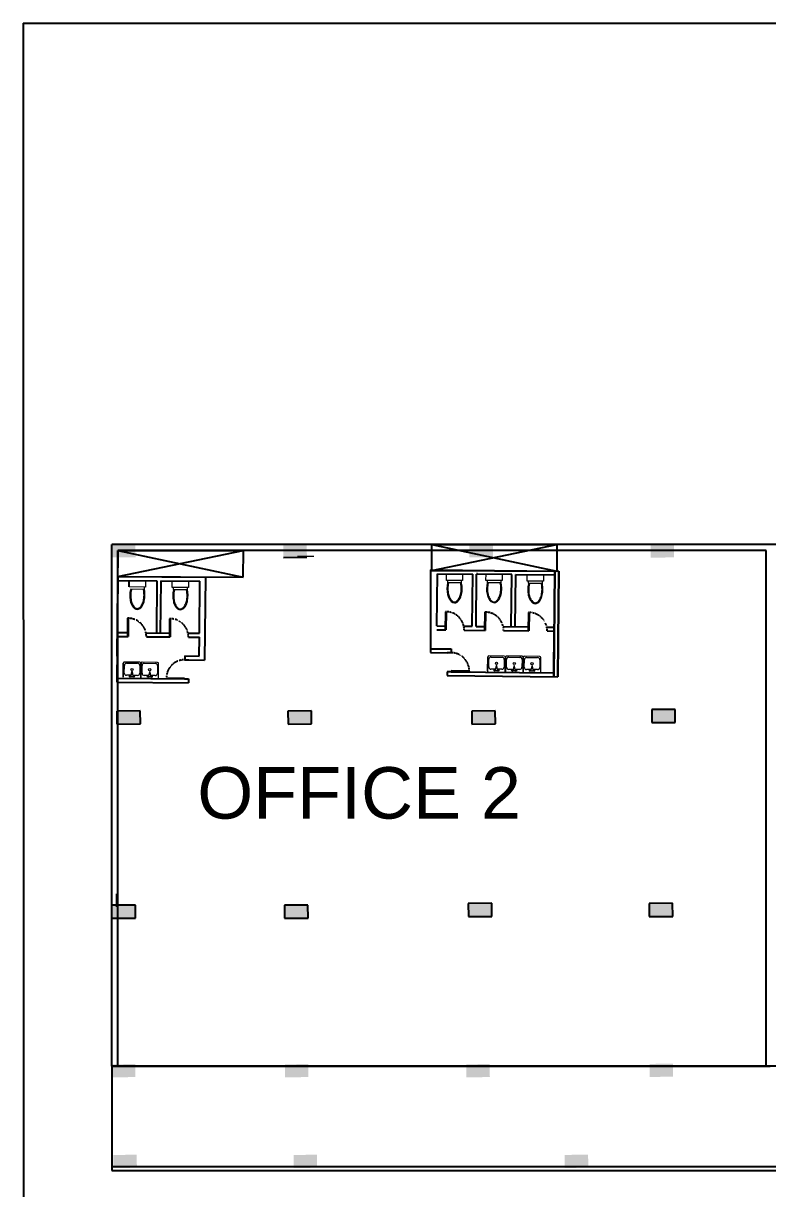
# Model space of a CAD drawing. Header units: millimetres. Extents: x 587797 to 2274247, y 1711 to 439204.
# Drawn here: x 1347478 to 1376007, y 287027 to 331711 of the extents above; entities that cross this region are included whole.
import ezdxf

# ---------------------------------------------------------------- set-up
doc = ezdxf.new("R2010")
doc.units = ezdxf.units.MM
doc.linetypes.add('ACAD_ISO03W100', pattern=[30, 12, -18])
doc.layers.add('finiture', color=7, linetype='Continuous', lineweight=20)
doc.styles.add('DIM_FONT', font='SIMPLEX', dxfattribs={"width": 0.8})
doc.styles.get("Standard").update_dxf_attribs({"font": 'arial.ttf'})

msp = doc.modelspace()

# ---------------------------------------------------------------- hatches: boundary and pattern name
h = msp.add_hatch(color=256)
h.dxf.hatch_style = 1
h.paths.add_polyline_path([(1351778.031, 311240.258), (1351773.743, 311740.24), (1350873.777, 311732.522), (1350878.064, 311232.54)])
h = msp.add_hatch(color=256)
h.dxf.hatch_style = 1
h.paths.add_polyline_path([(1358345.356, 311238.38), (1358341.069, 311738.362), (1357441.102, 311730.644), (1357445.39, 311230.662)])
h = msp.add_hatch(color=256)
h.dxf.hatch_style = 1
h.paths.add_polyline_path([(1365478.328, 311240.294), (1365474.04, 311740.276), (1364574.073, 311732.558), (1364578.361, 311232.576)])
h = msp.add_hatch(color=256)
h.dxf.hatch_style = 1
h.paths.add_polyline_path([(1372422.102, 311231.554), (1372417.815, 311731.536), (1371517.848, 311723.818), (1371522.136, 311223.836)])
h = msp.add_hatch(color=256)
h.dxf.hatch_style = 1
h.paths.add_polyline_path([(1351963.8, 304847.829), (1351959.512, 305347.811), (1351059.545, 305340.093), (1351063.833, 304840.111)])
h = msp.add_hatch(color=256)
h.dxf.hatch_style = 1
h.paths.add_polyline_path([(1358523.51, 304847.829), (1358519.222, 305347.811), (1357619.255, 305340.093), (1357623.543, 304840.111)])
h = msp.add_hatch(color=256)
h.dxf.hatch_style = 1
h.paths.add_polyline_path([(1365571.344, 304847.829), (1365567.056, 305347.811), (1364667.09, 305340.093), (1364671.377, 304840.111)])
h = msp.add_hatch(color=256)
h.dxf.hatch_style = 1
h.paths.add_polyline_path([(1372466.91, 304906.964), (1372462.622, 305406.945), (1371562.655, 305399.227), (1371566.943, 304899.246)])
h = msp.add_hatch(color=256)
h.dxf.hatch_style = 1
h.paths.add_polyline_path([(1351781.293, 297403.913), (1351777.005, 297903.895), (1350877.038, 297896.177), (1350881.326, 297396.195)])
h = msp.add_hatch(color=256)
h.dxf.hatch_style = 1
h.paths.add_polyline_path([(1358391.114, 297403.913), (1358386.826, 297903.895), (1357486.86, 297896.177), (1357491.147, 297396.195)])
h = msp.add_hatch(color=256)
h.dxf.hatch_style = 1
h.paths.add_polyline_path([(1365434.661, 297469.464), (1365430.373, 297969.445), (1364530.406, 297961.727), (1364534.694, 297461.746)])
h = msp.add_hatch(color=256)
h.dxf.hatch_style = 1
h.paths.add_polyline_path([(1372368.842, 297469.464), (1372364.554, 297969.445), (1371464.587, 297961.727), (1371468.875, 297461.746)])
h = msp.add_hatch(color=256)
h.dxf.hatch_style = 1
h.paths.add_polyline_path([(1351773.596, 291305.654), (1351769.308, 291805.636), (1350869.342, 291797.918), (1350873.629, 291297.936)])
h = msp.add_hatch(color=256)
h.dxf.hatch_style = 1
h.paths.add_polyline_path([(1358406.127, 291305.654), (1358401.839, 291805.636), (1357501.872, 291797.918), (1357506.16, 291297.936)])
h = msp.add_hatch(color=256)
h.dxf.hatch_style = 1
h.paths.add_polyline_path([(1365358.082, 291305.654), (1365353.794, 291805.636), (1364453.827, 291797.918), (1364458.115, 291297.936)])
h = msp.add_hatch(color=256)
h.dxf.hatch_style = 1
h.paths.add_polyline_path([(1372382.747, 291320.181), (1372378.46, 291820.163), (1371478.493, 291812.445), (1371482.78, 291312.463)])
h = msp.add_hatch(color=256)
h.dxf.hatch_style = 1
h.paths.add_polyline_path([(1351829.775, 287829.047), (1351825.487, 288329.029), (1350925.52, 288321.311), (1350929.808, 287821.329)])
h = msp.add_hatch(color=256)
h.dxf.hatch_style = 1
h.paths.add_polyline_path([(1358739.468, 287829.047), (1358735.181, 288329.029), (1357835.214, 288321.311), (1357839.501, 287821.329)])
h = msp.add_hatch(color=256)
h.dxf.hatch_style = 1
h.paths.add_polyline_path([(1369129.579, 287830.745), (1369125.291, 288330.726), (1368225.324, 288323.008), (1368229.612, 287823.027)])

# ---------------------------------------------------------------- linework, layer by layer
for p, q in [((1347477.966, 331711.038), (1347504.149, 191721.96)), ((1347477.966, 331711.038), (1546690.991, 331711.038)), ((1404874.256, 311729.619), (1350874.256, 311729.619)), ((1350874.256, 291729.619), (1350874.256, 311729.619)), ((1351104.256, 311499.619), (1351065.023, 307450.88)), ((1351099.929, 310499.628), (1351104.256, 311499.619)), ((1351099.929, 310499.628), (1355899.886, 311499.619)), ((1375954.256, 311499.619), (1351104.256, 311499.619)), ((1351104.256, 291729.619), (1351104.256, 311499.619)), ((1351104.256, 311499.619), (1355899.886, 311499.619)), ((1351104.256, 311499.619), (1355899.886, 310479.505)), ((1355899.886, 311499.619), (1355895.61, 310479.522)), ((1363130.69, 310729.628), (1363135.018, 311729.619)), ((1363130.69, 310729.628), (1367930.648, 311729.619)), ((1363135.018, 311729.619), (1367930.648, 311729.619)), ((1363135.018, 311729.619), (1367930.648, 310709.505)), ((1367930.648, 311729.619), (1367926.371, 310709.522)), ((1375954.256, 291729.619), (1375954.256, 311499.619)), ((1357445.39, 311230.662), (1358345.356, 311238.38)), ((1363081.993, 310755.618), (1368002.07, 310708.825)), ((1363081.993, 310755.618), (1363081.993, 307582.311)), ((1363130.69, 310729.628), (1367930.648, 310709.505)), ((1363331.441, 308602.53), (1363350.821, 310602.436)), ((1363350.821, 310602.436), (1364700.757, 310589.355)), ((1364681.378, 308589.449), (1364700.757, 310589.355)), ((1364831.371, 308587.995), (1364850.75, 310587.901)), ((1364890.473, 310599.012), (1364850.862, 310599.396)), ((1364850.862, 310599.396), (1366200.798, 310586.315)), ((1366181.307, 308574.914), (1366200.687, 310574.82)), ((1366331.3, 308573.461), (1366350.68, 310573.367)), ((1366350.68, 310573.367), (1367850.609, 310558.832)), ((1367812.83, 306660.087), (1367852.077, 310710.252)), ((1367852.077, 310710.252), (1367812.83, 306660.087)), ((1367831.23, 308558.926), (1367850.609, 310558.832)), ((1367962.823, 306658.633), (1368002.07, 310708.825)), ((1368002.07, 310708.825), (1367962.823, 306658.633)), ((1351098.511, 310502.303), (1351059.278, 306453.538)), ((1351097.057, 310352.283), (1352596.987, 310337.749)), ((1351098.511, 310502.276), (1354456.638, 310470.365)), ((1351099.929, 310499.628), (1355899.886, 310479.505)), ((1351534.282, 310100.004), (1351536.685, 310348.023)), ((1352596.987, 310337.749), (1352577.608, 308337.843)), ((1352746.98, 310336.295), (1352727.601, 308336.389)), ((1352746.98, 310336.295), (1354246.909, 310321.761)), ((1354227.53, 308321.855), (1354246.909, 310321.761)), ((1354456.638, 310470.365), (1354425.891, 307297.297)), ((1351472.508, 308898.577), (1351465.726, 308198.61)), ((1351501.507, 308898.296), (1351472.508, 308898.577)), ((1351501.507, 308898.296), (1351494.724, 308198.329)), ((1353081.044, 308882.99), (1353074.261, 308183.023)), ((1353110.042, 308882.709), (1353081.044, 308882.99)), ((1353110.042, 308882.709), (1353103.259, 308182.742)), ((1363652.689, 309149.443), (1363645.906, 308449.475)), ((1363681.687, 309149.162), (1363652.689, 309149.443)), ((1363681.687, 309149.162), (1363674.904, 308449.194)), ((1365162.395, 309134.813), (1365155.612, 308434.846)), ((1365191.394, 309134.532), (1365162.395, 309134.813)), ((1365191.394, 309134.532), (1365184.611, 308434.565)), ((1366834.961, 309118.606), (1366828.179, 308418.639)), ((1366863.96, 309118.325), (1366834.961, 309118.606)), ((1366863.96, 309118.325), (1366857.177, 308418.358)), ((1351077.678, 308352.377), (1351496.178, 308348.322)), ((1352179.885, 308341.697), (1353075.714, 308333.016)), ((1353788.421, 308326.11), (1354227.53, 308321.855)), ((1363329.988, 308452.537), (1363674.904, 308449.194)), ((1363331.441, 308602.53), (1363647.359, 308599.468)), ((1364360.065, 308592.562), (1364681.378, 308589.449)), ((1364374.872, 308442.412), (1365184.611, 308434.565)), ((1364831.371, 308587.995), (1365157.066, 308584.839)), ((1365869.772, 308577.933), (1366858.631, 308568.351)), ((1365884.578, 308427.782), (1366857.177, 308418.358)), ((1367542.338, 308561.726), (1367831.23, 308558.926)), ((1367557.144, 308411.575), (1367829.777, 308408.933)), ((1367814.283, 306810.08), (1367829.777, 308408.933)), ((1351076.225, 308202.384), (1351494.724, 308198.329)), ((1352194.691, 308191.546), (1353103.259, 308182.742)), ((1353803.227, 308175.959), (1354226.077, 308171.862)), ((1354219.075, 307449.308), (1354226.077, 308171.862)), ((1353668.447, 307454.644), (1353667.019, 307307.309)), ((1353668.447, 307454.644), (1354219.075, 307449.308)), ((1363081.993, 307729.983), (1363879.734, 307724.588)), ((1363081.993, 307585.326), (1363728.287, 307576.049)), ((1363728.313, 307578.707), (1363728.287, 307576.049)), ((1363878.306, 307577.254), (1363728.313, 307578.707)), ((1363879.734, 307724.588), (1363878.306, 307577.254)), ((1353667.019, 307307.309), (1353817.012, 307305.856)), ((1353816.986, 307303.197), (1354425.891, 307297.297)), ((1351060.731, 306603.53), (1353659.955, 306578.344)), ((1352960.269, 306614.125), (1352959.988, 306585.126)), ((1352959.988, 306585.126), (1353659.955, 306578.344)), ((1352960.269, 306614.125), (1353660.236, 306607.342)), ((1353660.236, 306607.342), (1353659.955, 306578.344)), ((1353659.955, 306578.344), (1353809.948, 306576.89)), ((1353809.948, 306576.89), (1353808.495, 306426.897)), ((1363721.249, 306849.742), (1363719.796, 306699.749)), ((1363719.796, 306699.749), (1367962.823, 306658.633)), ((1363871.242, 306848.288), (1363721.249, 306849.742)), ((1363871.523, 306877.287), (1363871.242, 306848.288)), ((1363871.242, 306848.288), (1367814.283, 306810.08)), ((1364571.21, 306841.505), (1363871.242, 306848.288)), ((1364571.491, 306870.504), (1363871.523, 306877.287)), ((1364571.491, 306870.504), (1364571.21, 306841.505)), ((1351059.278, 306453.538), (1353808.495, 306426.897)), ((1351959.512, 305347.811), (1351059.545, 305340.093)), ((1351059.545, 305340.093), (1351063.833, 304840.111)), ((1351963.8, 304847.829), (1351959.512, 305347.811)), ((1358519.222, 305347.811), (1357619.255, 305340.093)), ((1357619.255, 305340.093), (1357623.543, 304840.111)), ((1358523.51, 304847.829), (1358519.222, 305347.811)), ((1365567.056, 305347.811), (1364667.09, 305340.093)), ((1364667.09, 305340.093), (1364671.377, 304840.111)), ((1365571.344, 304847.829), (1365567.056, 305347.811)), ((1372462.622, 305406.945), (1371562.655, 305399.227)), ((1371562.655, 305399.227), (1371566.943, 304899.246)), ((1372466.91, 304906.964), (1372462.622, 305406.945)), ((1351063.833, 304840.111), (1351963.8, 304847.829)), ((1357623.543, 304840.111), (1358523.51, 304847.829)), ((1364671.377, 304840.111), (1365571.344, 304847.829)), ((1371566.943, 304899.246), (1372466.91, 304906.964)), ((1351050.904, 298336.737), (1351055.192, 297836.756)), ((1351777.005, 297903.895), (1350877.038, 297896.177)), ((1351781.293, 297403.913), (1351777.005, 297903.895)), ((1358386.826, 297903.895), (1357486.86, 297896.177)), ((1357486.86, 297896.177), (1357491.147, 297396.195)), ((1358391.114, 297403.913), (1358386.826, 297903.895)), ((1365430.373, 297969.445), (1364530.406, 297961.727)), ((1364530.406, 297961.727), (1364534.694, 297461.746)), ((1365434.661, 297469.464), (1365430.373, 297969.445)), ((1372364.554, 297969.445), (1371464.587, 297961.727)), ((1371464.587, 297961.727), (1371468.875, 297461.746)), ((1372368.842, 297469.464), (1372364.554, 297969.445)), ((1350881.326, 297396.195), (1351781.293, 297403.913)), ((1357491.147, 297396.195), (1358391.114, 297403.913)), ((1364534.694, 297461.746), (1365434.661, 297469.464)), ((1371468.875, 297461.746), (1372368.842, 297469.464)), ((1350874.256, 291729.619), (1355424.256, 291729.619)), ((1384874.256, 291729.619), (1350874.256, 291729.619)), ((1350874.256, 291729.619), (1353374.256, 291729.619)), ((1350874.256, 291729.619), (1350874.256, 287729.619)), ((1351104.256, 291729.619), (1376104.256, 291729.619)), ((1350874.256, 287879.619), (1419874.256, 287879.619)), ((1350874.256, 287729.619), (1419874.256, 287729.619))]:
    msp.add_line(p, q)
at = {"linetype": 'ACAD_ISO03W100'}
for centre, start, end in [((1351494.724, 308198.329), 359.4448144, 89.4448144), ((1353103.259, 308182.742), 359.4448144, 89.4448144), ((1363674.904, 308449.194), 359.4448144, 89.4448144), ((1365184.611, 308434.565), 359.4448144, 89.4448144), ((1366857.177, 308418.358), 359.4448144, 89.4448144), ((1363871.523, 306877.287), 359.4448144, 89.4448144), ((1353660.236, 306607.342), 89.4448144, 179.4448144)]:
    msp.add_arc(centre, 700, start, end, dxfattribs=at)
at = {"layer": 'finiture'}
for p, q in [((1357992.128, 311282.867), (1358612.802, 311276.853)), ((1363692.015, 310350.758), (1363694.418, 310598.777)), ((1363694.418, 310598.777), (1364315.092, 310592.763)), ((1364315.092, 310592.763), (1364312.689, 310344.743)), ((1365209.167, 310352.655), (1365211.57, 310600.674)), ((1365211.57, 310600.674), (1365832.244, 310594.66)), ((1365832.244, 310594.66), (1365829.841, 310346.64)), ((1366787.904, 310321.087), (1366790.308, 310569.107)), ((1367410.981, 310563.092), (1367408.578, 310315.073)), ((1352157.359, 310342.009), (1352154.956, 310093.989)), ((1353184.204, 310084.016), (1353186.608, 310332.035)), ((1353186.608, 310332.035), (1353807.282, 310326.021)), ((1353807.282, 310326.021), (1353804.878, 310078.001)), ((1364312.689, 310344.743), (1363692.015, 310350.758)), ((1363745.174, 310274.083), (1363745.917, 310350.743)), ((1363745.825, 310274.266), (1364271.898, 310269.169)), ((1364275.285, 310271.895), (1364276, 310345.607)), ((1365829.841, 310346.64), (1365209.167, 310352.655)), ((1365262.327, 310275.98), (1365263.069, 310352.64)), ((1365262.977, 310276.163), (1365789.05, 310271.066)), ((1365792.437, 310273.792), (1365793.152, 310347.504)), ((1367408.578, 310315.073), (1366787.904, 310321.087)), ((1366841.064, 310244.412), (1366841.807, 310321.073)), ((1366841.714, 310244.596), (1367367.788, 310239.498)), ((1367371.175, 310242.224), (1367371.889, 310315.936)), ((1352154.956, 310093.989), (1351534.282, 310100.004)), ((1351588.092, 310023.512), (1352114.165, 310018.415)), ((1352117.552, 310021.141), (1352118.267, 310094.853)), ((1353804.878, 310078.001), (1353184.204, 310084.016)), ((1353237.364, 310007.341), (1353238.107, 310084.001)), ((1353238.015, 310007.524), (1353764.088, 310002.427)), ((1353767.475, 310005.153), (1353768.189, 310078.865)), ((1365910.448, 307448.635), (1365318.584, 307454.37)), ((1366593.198, 307442.019), (1366001.333, 307447.754)), ((1367275.644, 307435.406), (1366683.779, 307441.141)), ((1351302.621, 306643.467), (1351307.81, 307178.963)), ((1351308.362, 307178.958), (1351303.173, 306643.461)), ((1351346.951, 306798.064), (1351349.819, 307093.996)), ((1351942.912, 307215.089), (1351351.048, 307220.824)), ((1351435.19, 307177.729), (1351857.95, 307173.632)), ((1351941.683, 307088.261), (1351938.815, 306792.328)), ((1351979.589, 306636.907), (1351984.778, 307172.403)), ((1351982.575, 306636.878), (1351987.764, 307172.374)), ((1351988.316, 307172.369), (1351983.127, 306636.872)), ((1352026.905, 306791.475), (1352029.773, 307087.407)), ((1352622.866, 307208.5), (1352031.002, 307214.235)), ((1352115.144, 307171.14), (1352537.904, 307167.043)), ((1352621.637, 307081.672), (1352618.769, 306785.74)), ((1352659.543, 306630.318), (1352664.732, 307165.814)), ((1365270.157, 306877.013), (1365275.346, 307412.509)), ((1365275.898, 307412.504), (1365270.709, 306877.007)), ((1365314.487, 307031.61), (1365317.355, 307327.542)), ((1365402.726, 307411.275), (1365825.487, 307407.178)), ((1365596.874, 307085.247), (1365567.051, 306916.416)), ((1365625.058, 307084.973), (1365596.874, 307085.247)), ((1365651.603, 306915.596), (1365625.058, 307084.973)), ((1365909.219, 307321.807), (1365906.352, 307025.874)), ((1365947.126, 306870.453), (1365952.315, 307405.949)), ((1365952.907, 306870.397), (1365958.096, 307405.893)), ((1365958.648, 307405.888), (1365953.459, 306870.391)), ((1365997.237, 307024.994), (1366000.104, 307320.926)), ((1366085.476, 307404.659), (1366508.236, 307400.562)), ((1366279.623, 307078.631), (1366249.8, 306909.8)), ((1366307.807, 307078.358), (1366279.623, 307078.631)), ((1366334.352, 306908.98), (1366307.807, 307078.358)), ((1366591.969, 307315.191), (1366589.101, 307019.258)), ((1366629.875, 306863.837), (1366635.064, 307399.333)), ((1366635.353, 306863.784), (1366640.542, 307399.28)), ((1366641.093, 307399.275), (1366635.904, 306863.778)), ((1366679.683, 307018.381), (1366682.55, 307314.313)), ((1366767.922, 307398.046), (1367190.682, 307393.949)), ((1366962.069, 307072.018), (1366932.246, 306903.187)), ((1366990.253, 307071.745), (1366962.069, 307072.018)), ((1367016.798, 306902.367), (1366990.253, 307071.745)), ((1367274.415, 307308.578), (1367271.547, 307012.645)), ((1367312.321, 306857.224), (1367317.51, 307392.72)), ((1351345.039, 306600.775), (1351936.904, 306595.04)), ((1351606.834, 306710.985), (1351430.684, 306712.692)), ((1351683.794, 306653.866), (1351599.242, 306654.686)), ((1351629.337, 306851.701), (1351599.515, 306682.87)), ((1351657.522, 306851.427), (1351629.337, 306851.701)), ((1351684.067, 306682.05), (1351657.522, 306851.427)), ((1351853.444, 306708.596), (1351677.294, 306710.303)), ((1352024.993, 306594.187), (1352616.858, 306588.451)), ((1352286.788, 306704.396), (1352110.638, 306706.103)), ((1352363.748, 306647.277), (1352279.196, 306648.097)), ((1352309.292, 306845.112), (1352279.469, 306676.281)), ((1352337.476, 306844.839), (1352309.292, 306845.112)), ((1352364.021, 306675.461), (1352337.476, 306844.839)), ((1352533.398, 306702.007), (1352357.248, 306703.714)), ((1365312.576, 306834.321), (1365904.44, 306828.586)), ((1365574.37, 306944.531), (1365398.22, 306946.238)), ((1365651.33, 306887.412), (1365566.778, 306888.232)), ((1365820.98, 306942.142), (1365644.83, 306943.849)), ((1365995.325, 306827.706), (1366587.189, 306821.97)), ((1366257.119, 306937.915), (1366080.969, 306939.622)), ((1366334.079, 306880.796), (1366249.527, 306881.616)), ((1366503.73, 306935.526), (1366327.58, 306937.233)), ((1366677.771, 306821.093), (1367269.635, 306815.357)), ((1366939.565, 306931.302), (1366763.415, 306933.009)), ((1367016.525, 306874.183), (1366931.973, 306875.003)), ((1367186.176, 306928.913), (1367010.025, 306930.62))]:
    msp.add_line(p, q, dxfattribs=at)
for centre, radius in [((1365611.785, 307169.662), 42.278), ((1366294.534, 307163.046), 42.278), ((1366976.98, 307156.433), 42.278), ((1351571.194, 306669.051), 28.185), ((1351644.249, 306936.116), 42.278), ((1351712.114, 306667.685), 28.185), ((1352251.148, 306662.462), 28.185), ((1352324.203, 306929.527), 42.278), ((1352392.068, 306661.096), 28.185), ((1365538.73, 306902.597), 28.185), ((1365679.651, 306901.231), 28.185), ((1366221.48, 306895.981), 28.185), ((1366362.4, 306894.615), 28.185), ((1366903.926, 306889.368), 28.185), ((1367044.846, 306888.002), 28.185)]:
    msp.add_circle(centre, radius, dxfattribs=at)
for centre, radius, start, end in [((1364721.61, 310024.414), 1007.399, 166.8862377, 192.0033912), ((1364368.633, 310106.644), 644.97, 164.9363749, 166.8862377), ((1364721.61, 310024.414), 970.194, 166.8862377, 179.4448144), ((1364368.633, 310106.644), 607.765, 164.9363749, 166.8862377), ((1363645.959, 310113.647), 607.765, 12.0033912, 13.9532541), ((1363291.455, 310038.273), 970.194, 359.4448144, 12.0033912), ((1363645.959, 310113.647), 644.97, 12.0033912, 13.9532541), ((1363291.455, 310038.273), 1007.399, 359.4448144, 12.0033912), ((1366238.762, 310026.311), 1007.399, 166.8862377, 192.0033912), ((1365885.785, 310108.541), 644.97, 164.9363749, 166.8862377), ((1366238.762, 310026.311), 970.194, 166.8862377, 179.4448144), ((1365885.785, 310108.541), 607.765, 164.9363749, 166.8862377), ((1365163.111, 310115.544), 607.765, 12.0033912, 13.9532541), ((1364808.607, 310040.17), 970.194, 359.4448144, 12.0033912), ((1365163.111, 310115.544), 644.97, 12.0033912, 13.9532541), ((1364808.607, 310040.17), 1007.399, 359.4448144, 12.0033912), ((1367817.499, 309994.744), 1007.399, 166.8862377, 179.4448144), ((1367464.522, 310076.974), 644.97, 164.9363749, 166.8862377), ((1367817.499, 309994.744), 970.194, 166.8862377, 179.4448144), ((1367464.522, 310076.974), 607.765, 164.9363749, 166.8862377), ((1366741.849, 310083.977), 607.765, 12.0033912, 13.9532541), ((1366387.344, 310008.602), 970.194, 359.4448144, 12.0033912), ((1366741.849, 310083.977), 644.97, 12.0033912, 13.9532541), ((1366387.344, 310008.602), 1007.399, 359.4448144, 12.0033912), ((1352563.877, 309773.66), 1007.399, 179.4448144, 192.0033912), ((1352563.877, 309773.66), 1007.399, 166.8862377, 179.4448144), ((1352563.877, 309773.66), 970.194, 179.4448144, 192.0033912), ((1352563.877, 309773.66), 970.194, 166.8862377, 179.4448144), ((1352210.9, 309855.89), 607.765, 164.9363749, 166.8862377), ((1351488.226, 309862.893), 607.765, 12.0033912, 13.9532541), ((1351133.722, 309787.519), 970.194, 346.8862377, 359.4448144), ((1351133.722, 309787.519), 970.194, 359.4448144, 12.0033912), ((1351488.226, 309862.893), 644.97, 12.0033912, 13.9532541), ((1351133.722, 309787.519), 1007.399, 346.8862377, 359.4448144), ((1351133.722, 309787.519), 1007.399, 359.4448144, 12.0033912), ((1354213.799, 309757.672), 1007.399, 179.4448144, 192.0033912), ((1354213.799, 309757.672), 1007.399, 166.8862377, 179.4448144), ((1353860.822, 309839.902), 644.97, 164.9363749, 166.8862377), ((1354213.799, 309757.672), 970.194, 179.4448144, 192.0033912), ((1354213.799, 309757.672), 970.194, 166.8862377, 179.4448144), ((1353860.822, 309839.902), 607.765, 164.9363749, 166.8862377), ((1353138.149, 309846.905), 607.765, 12.0033912, 13.9532541), ((1352783.645, 309771.531), 970.194, 346.8862377, 359.4448144), ((1352783.645, 309771.531), 970.194, 359.4448144, 12.0033912), ((1353138.149, 309846.905), 644.97, 12.0033912, 13.9532541), ((1352783.645, 309771.531), 1007.399, 346.8862377, 359.4448144), ((1352783.645, 309771.531), 1007.399, 359.4448144, 12.0033912), ((1364367.105, 309949.04), 644.97, 192.0033912, 207.7165492), ((1364721.61, 310024.414), 970.194, 179.4448144, 192.0033912), ((1364367.105, 309949.04), 607.765, 192.0033912, 207.7165492), ((1364143.269, 309831.441), 354.917, 207.7165492, 231.8417798), ((1363865.948, 309834.128), 354.917, 307.0478492, 331.1730797), ((1363644.432, 309956.043), 607.765, 331.1730797, 346.8862377), ((1363644.432, 309956.043), 644.97, 331.1730797, 346.8862377), ((1363291.455, 310038.273), 970.194, 346.8862377, 359.4448144), ((1363291.455, 310038.273), 1007.399, 346.8862377, 359.4448144), ((1365884.257, 309950.937), 644.97, 192.0033912, 207.7165492), ((1366238.762, 310026.311), 970.194, 179.4448144, 192.0033912), ((1365884.257, 309950.937), 607.765, 192.0033912, 207.7165492), ((1365660.421, 309833.338), 354.917, 207.7165492, 231.8417798), ((1365383.1, 309836.025), 354.917, 307.0478492, 331.1730797), ((1365161.584, 309957.94), 607.765, 331.1730797, 346.8862377), ((1365161.584, 309957.94), 644.97, 331.1730797, 346.8862377), ((1364808.607, 310040.17), 970.194, 346.8862377, 359.4448144), ((1364808.607, 310040.17), 1007.399, 346.8862377, 359.4448144), ((1367817.499, 309994.744), 1007.399, 179.4448144, 192.0033912), ((1367462.995, 309919.37), 644.97, 192.0033912, 207.7165492), ((1367817.499, 309994.744), 970.194, 179.4448144, 192.0033912), ((1367462.995, 309919.37), 607.765, 192.0033912, 207.7165492), ((1366740.322, 309926.373), 607.765, 331.1730797, 346.8862377), ((1366740.322, 309926.373), 644.97, 331.1730797, 346.8862377), ((1366387.344, 310008.602), 970.194, 346.8862377, 359.4448144), ((1366387.344, 310008.602), 1007.399, 346.8862377, 359.4448144), ((1352209.372, 309698.286), 644.97, 192.0033912, 207.7165492), ((1352209.372, 309698.286), 607.765, 192.0033912, 207.7165492), ((1351985.536, 309580.687), 392.122, 207.7165492, 231.8417798), ((1351985.536, 309580.687), 354.917, 207.7165492, 231.8417798), ((1351845.131, 309401.996), 164.868, 231.8417798, 269.4448144), ((1351845.131, 309401.996), 127.664, 231.8417798, 269.4448144), ((1351845.131, 309401.996), 164.868, 269.4448144, 307.0478492), ((1351845.131, 309401.996), 127.664, 269.4448144, 307.0478492), ((1351708.215, 309583.374), 354.917, 307.0478492, 331.1730797), ((1351708.215, 309583.374), 392.122, 307.0478492, 331.1730797), ((1351486.699, 309705.289), 607.765, 331.1730797, 346.8862377), ((1351486.699, 309705.289), 644.97, 331.1730797, 346.8862377), ((1353859.295, 309682.298), 644.97, 192.0033912, 207.7165492), ((1353859.295, 309682.298), 607.765, 192.0033912, 207.7165492), ((1353635.459, 309564.699), 392.122, 207.7165492, 231.8417798), ((1353635.459, 309564.699), 354.917, 207.7165492, 231.8417798), ((1353495.053, 309386.008), 164.868, 231.8417798, 269.4448144), ((1353495.053, 309386.008), 127.664, 231.8417798, 269.4448144), ((1353495.053, 309386.008), 164.868, 269.4448144, 307.0478492), ((1353495.053, 309386.008), 127.664, 269.4448144, 307.0478492), ((1353358.137, 309567.386), 354.917, 307.0478492, 331.1730797), ((1353358.137, 309567.386), 392.122, 307.0478492, 331.1730797), ((1353136.622, 309689.301), 607.765, 331.1730797, 346.8862377), ((1353136.622, 309689.301), 644.97, 331.1730797, 346.8862377), ((1364063.39, 309778.072), 296.758, 205.7673013, 257.9162582), ((1364002.864, 309652.75), 127.664, 231.8417798, 269.4448144), ((1364002.864, 309652.75), 164.868, 269.4448144, 307.0478492), ((1364002.864, 309652.75), 127.664, 269.4448144, 307.0478492), ((1363865.948, 309834.128), 392.122, 307.0478492, 331.1730797), ((1365580.542, 309779.969), 296.758, 205.7673013, 257.9162582), ((1365520.016, 309654.647), 127.664, 231.8417798, 269.4448144), ((1365520.016, 309654.647), 164.868, 269.4448144, 307.0478492), ((1365520.016, 309654.647), 127.664, 269.4448144, 307.0478492), ((1365383.1, 309836.025), 392.122, 307.0478492, 331.1730797), ((1367239.158, 309801.771), 392.122, 207.7165492, 231.8417798), ((1367239.158, 309801.771), 354.917, 207.7165492, 231.8417798), ((1367098.753, 309623.079), 164.868, 231.8417798, 269.4448144), ((1367098.753, 309623.079), 127.664, 231.8417798, 269.4448144), ((1367098.753, 309623.079), 164.868, 269.4448144, 307.0478492), ((1367098.753, 309623.079), 127.664, 269.4448144, 307.0478492), ((1366961.837, 309804.458), 354.917, 307.0478492, 331.1730797), ((1366961.837, 309804.458), 392.122, 307.0478492, 331.1730797), ((1365318.174, 307412.094), 42.278, 89.4448144, 179.4448144), ((1365910.039, 307406.359), 42.278, 359.4448144, 89.4448144), ((1366000.924, 307405.478), 42.278, 89.4448144, 179.4448144), ((1366592.788, 307399.743), 42.278, 359.4448144, 89.4448144), ((1366683.37, 307398.865), 42.278, 89.4448144, 179.4448144), ((1367275.234, 307393.13), 42.278, 359.4448144, 89.4448144), ((1351350.638, 307178.548), 42.278, 89.4448144, 179.4448144), ((1351434.371, 307093.176), 84.556, 89.4448144, 179.4448144), ((1351857.131, 307089.08), 84.556, 359.4448144, 89.4448144), ((1351942.502, 307172.813), 42.278, 359.4448144, 89.4448144), ((1352030.592, 307171.959), 42.278, 89.4448144, 179.4448144), ((1352114.325, 307086.588), 84.556, 89.4448144, 179.4448144), ((1352537.085, 307082.491), 84.556, 359.4448144, 89.4448144), ((1352622.456, 307166.224), 42.278, 359.4448144, 89.4448144), ((1365399.039, 307030.79), 84.556, 179.4448144, 269.4448144), ((1365401.907, 307326.722), 84.556, 89.4448144, 179.4448144), ((1365821.8, 307026.694), 84.556, 269.4448144, 359.4448144), ((1365824.667, 307322.626), 84.556, 359.4448144, 89.4448144), ((1366081.789, 307024.174), 84.556, 179.4448144, 269.4448144), ((1366084.656, 307320.107), 84.556, 89.4448144, 179.4448144), ((1366504.549, 307020.078), 84.556, 269.4448144, 359.4448144), ((1366507.417, 307316.01), 84.556, 359.4448144, 89.4448144), ((1366764.235, 307017.561), 84.556, 179.4448144, 269.4448144), ((1366767.102, 307313.494), 84.556, 89.4448144, 179.4448144), ((1367186.995, 307013.465), 84.556, 269.4448144, 359.4448144), ((1367189.863, 307309.397), 84.556, 359.4448144, 89.4448144), ((1351431.503, 306797.244), 84.556, 179.4448144, 269.4448144), ((1351854.263, 306793.148), 84.556, 269.4448144, 359.4448144), ((1351937.313, 306637.316), 42.278, 269.4448144, 359.4448144), ((1352025.403, 306636.463), 42.278, 179.4448144, 269.4448144), ((1352111.457, 306790.655), 84.556, 179.4448144, 269.4448144), ((1352534.217, 306786.559), 84.556, 269.4448144, 359.4448144), ((1352617.267, 306630.727), 42.278, 269.4448144, 359.4448144), ((1365312.985, 306876.598), 42.278, 179.4448144, 269.4448144), ((1365904.85, 306870.862), 42.278, 269.4448144, 359.4448144), ((1365995.735, 306869.982), 42.278, 179.4448144, 269.4448144), ((1366587.599, 306864.246), 42.278, 269.4448144, 359.4448144), ((1366678.181, 306863.369), 42.278, 179.4448144, 269.4448144), ((1367270.045, 306857.633), 42.278, 269.4448144, 359.4448144)]:
    msp.add_arc(centre, radius, start, end, dxfattribs=at)

# ---------------------------------------------------------------- texts
msp.add_text('OFFICE 2', height=1973.0821).set_placement((1354147.131, 301216.781))
at = {"layer": 'finiture', "style": 'DIM_FONT', "width": 0.8, "flags": 9}
for tag, p, s in [('XSIZE', (1351640.972, 306597.908), '450'), ('YSIZE', (1351640.972, 306597.908), '491'), ('XSIZE', (1352320.926, 306591.319), '450'), ('YSIZE', (1352320.926, 306591.319), '491'), ('XSIZE', (1365608.508, 306831.454), '450'), ('YSIZE', (1365608.508, 306831.454), '491'), ('YSIZE', (1366291.257, 306824.838), '491'), ('XSIZE', (1366291.257, 306824.838), '450'), ('YSIZE', (1366973.703, 306818.225), '491'), ('XSIZE', (1366973.703, 306818.225), '450')]:
    msp.add_attdef(tag, p, s, height=0.689, rotation=89.4448144, dxfattribs=at)

doc.saveas('drawing.dxf')
